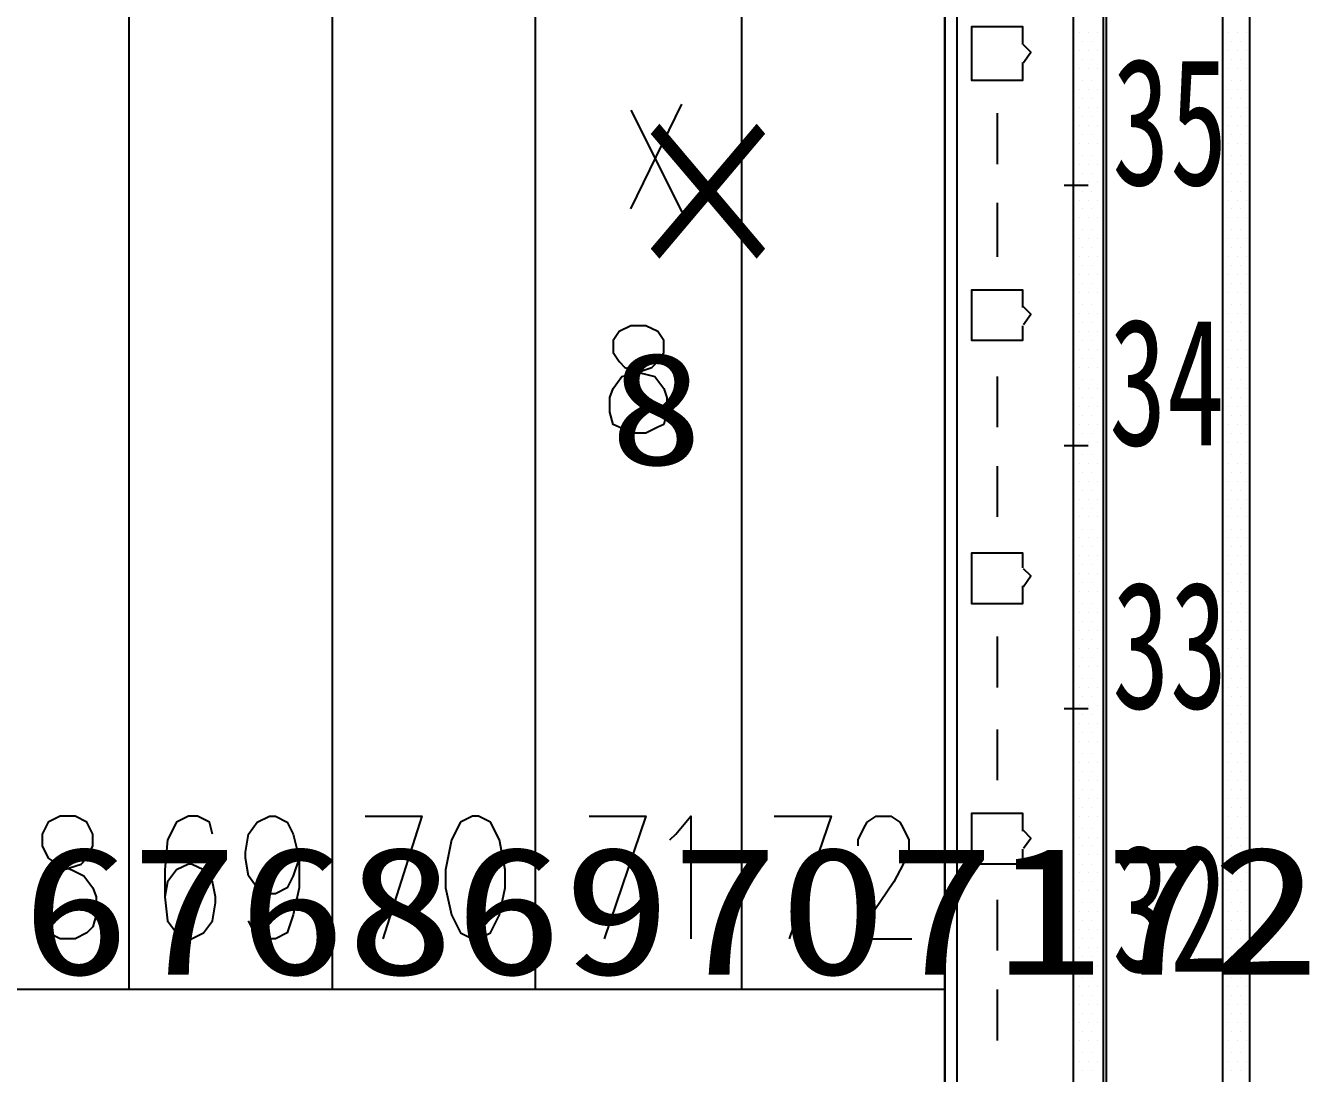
# Model space of a CAD drawing. Header units: metres. Extents: x 17 to 1264, y 17 to 859.
# Drawn here: x 271.4 to 333.2, y 484.7 to 535.1 of the extents above; entities that cross this region are included whole.
import ezdxf

# ---------------------------------------------------------------- set-up
doc = ezdxf.new("R2010")
doc.units = ezdxf.units.M
for name, color, linetype in [('LINES', 7, 'Continuous'), ('POLYLINES', 4, 'Continuous'), ('RECTS', 7, 'Continuous'), ('TEXTS', 3, 'Continuous')]:
    doc.layers.add(name, color=color, linetype=linetype)

msp = doc.modelspace()

# ---------------------------------------------------------------- linework, layer by layer
at = {"layer": 'LINES'}
for p, q in [((315.64, 98.64), (315.64, 693.94)), ((322.12, 534.82), (322.12, 534.82)), ((322.27, 534.38), (322.27, 534.38)), ((322.55, 534.82), (322.55, 534.82)), ((322.7, 534.38), (322.7, 534.38)), ((322.99, 534.82), (322.99, 534.82)), ((323.27, 534.38), (323.27, 534.38)), ((329.03, 534.38), (329.03, 534.38)), ((329.32, 534.82), (329.32, 534.82)), ((329.47, 534.38), (329.47, 534.38)), ((329.75, 534.82), (329.75, 534.82)), ((329.9, 534.38), (329.9, 534.38)), ((330.19, 534.82), (330.19, 534.82)), ((322.12, 533.95), (322.12, 533.95)), ((322.55, 533.95), (322.55, 533.95)), ((322.99, 533.95), (322.99, 533.95)), ((329.32, 533.95), (329.32, 533.95)), ((329.75, 533.95), (329.75, 533.95)), ((330.19, 533.95), (330.19, 533.95)), ((322.27, 533.52), (322.27, 533.52)), ((322.7, 533.52), (322.7, 533.52)), ((323.27, 533.52), (323.27, 533.52)), ((329.03, 533.52), (329.03, 533.52)), ((329.47, 533.52), (329.47, 533.52)), ((329.9, 533.52), (329.9, 533.52)), ((322.12, 533.09), (322.12, 533.09)), ((322.27, 532.51), (322.27, 532.51)), ((322.55, 533.09), (322.55, 533.09)), ((322.7, 532.51), (322.7, 532.51)), ((322.99, 533.09), (322.99, 533.09)), ((323.27, 532.51), (323.27, 532.51)), ((329.03, 532.51), (329.03, 532.51)), ((329.32, 533.09), (329.32, 533.09)), ((329.47, 532.51), (329.47, 532.51)), ((329.75, 533.09), (329.75, 533.09)), ((329.9, 532.51), (329.9, 532.51)), ((330.19, 533.09), (330.19, 533.09)), ((322.12, 532.08), (322.12, 532.08)), ((322.55, 532.08), (322.55, 532.08)), ((322.99, 532.08), (322.99, 532.08)), ((329.32, 532.08), (329.32, 532.08)), ((329.75, 532.08), (329.75, 532.08)), ((330.19, 532.08), (330.19, 532.08)), ((300.52, 526.32), (302.97, 531.36)), ((322.27, 531.65), (322.27, 531.65)), ((322.7, 531.65), (322.7, 531.65)), ((323.27, 531.65), (323.27, 531.65)), ((329.03, 531.65), (329.03, 531.65)), ((329.47, 531.65), (329.47, 531.65)), ((329.9, 531.65), (329.9, 531.65)), ((300.52, 531.07), (302.97, 526.18)), ((318.16, 530.93), (318.16, 528.48)), ((322.12, 531.22), (322.12, 531.22)), ((322.27, 530.78), (322.27, 530.78)), ((322.55, 531.22), (322.55, 531.22)), ((322.7, 530.78), (322.7, 530.78)), ((322.99, 531.22), (322.99, 531.22)), ((323.27, 530.78), (323.27, 530.78)), ((329.03, 530.78), (329.03, 530.78)), ((329.32, 531.22), (329.32, 531.22)), ((329.47, 530.78), (329.47, 530.78)), ((329.75, 531.22), (329.75, 531.22)), ((329.9, 530.78), (329.9, 530.78)), ((330.19, 531.22), (330.19, 531.22)), ((322.12, 530.35), (322.12, 530.35)), ((322.55, 530.35), (322.55, 530.35)), ((322.99, 530.35), (322.99, 530.35)), ((329.32, 530.35), (329.32, 530.35)), ((329.75, 530.35), (329.75, 530.35)), ((330.19, 530.35), (330.19, 530.35)), ((322.12, 529.49), (322.12, 529.49)), ((322.27, 529.92), (322.27, 529.92)), ((322.55, 529.49), (322.55, 529.49)), ((322.7, 529.92), (322.7, 529.92)), ((322.99, 529.49), (322.99, 529.49)), ((323.27, 529.92), (323.27, 529.92)), ((329.03, 529.92), (329.03, 529.92)), ((329.32, 529.49), (329.32, 529.49)), ((329.47, 529.92), (329.47, 529.92)), ((329.75, 529.49), (329.75, 529.49)), ((329.9, 529.92), (329.9, 529.92)), ((330.19, 529.49), (330.19, 529.49)), ((322.27, 528.91), (322.27, 528.91)), ((322.7, 528.91), (322.7, 528.91)), ((323.27, 528.91), (323.27, 528.91)), ((329.03, 528.91), (329.03, 528.91)), ((329.47, 528.91), (329.47, 528.91)), ((329.9, 528.91), (329.9, 528.91)), ((322.12, 528.48), (322.12, 528.48)), ((322.55, 528.48), (322.55, 528.48)), ((322.99, 528.48), (322.99, 528.48)), ((329.32, 528.48), (329.32, 528.48)), ((329.75, 528.48), (329.75, 528.48)), ((330.19, 528.48), (330.19, 528.48)), ((322.12, 527.62), (322.12, 527.62)), ((322.27, 528.05), (322.27, 528.05)), ((322.55, 527.62), (322.55, 527.62)), ((322.7, 528.05), (322.7, 528.05)), ((322.99, 527.62), (322.99, 527.62)), ((323.27, 528.05), (323.27, 528.05)), ((329.03, 528.05), (329.03, 528.05)), ((329.32, 527.62), (329.32, 527.62)), ((329.47, 528.05), (329.47, 528.05)), ((329.75, 527.62), (329.75, 527.62)), ((329.9, 528.05), (329.9, 528.05)), ((330.19, 527.62), (330.19, 527.62)), ((321.4, 527.47), (322.55, 527.47)), ((322.27, 527.18), (322.27, 527.18)), ((322.7, 527.18), (322.7, 527.18)), ((323.27, 527.18), (323.27, 527.18)), ((329.03, 527.18), (329.03, 527.18)), ((329.47, 527.18), (329.47, 527.18)), ((329.9, 527.18), (329.9, 527.18)), ((318.16, 526.61), (318.16, 524.02)), ((322.12, 526.75), (322.12, 526.75)), ((322.27, 526.32), (322.27, 526.32)), ((322.55, 526.75), (322.55, 526.75)), ((322.7, 526.32), (322.7, 526.32)), ((322.99, 526.75), (322.99, 526.75)), ((323.27, 526.32), (323.27, 526.32)), ((329.03, 526.32), (329.03, 526.32)), ((329.32, 526.75), (329.32, 526.75)), ((329.47, 526.32), (329.47, 526.32)), ((329.75, 526.75), (329.75, 526.75)), ((329.9, 526.32), (329.9, 526.32)), ((330.19, 526.75), (330.19, 526.75)), ((322.12, 525.89), (322.12, 525.89)), ((322.55, 525.89), (322.55, 525.89)), ((322.99, 525.89), (322.99, 525.89)), ((329.32, 525.89), (329.32, 525.89)), ((329.75, 525.89), (329.75, 525.89)), ((330.19, 525.89), (330.19, 525.89)), ((322.27, 525.31), (322.27, 525.31)), ((322.7, 525.31), (322.7, 525.31)), ((323.27, 525.31), (323.27, 525.31)), ((329.03, 525.31), (329.03, 525.31)), ((329.47, 525.31), (329.47, 525.31)), ((329.9, 525.31), (329.9, 525.31)), ((322.12, 524.88), (322.12, 524.88)), ((322.55, 524.88), (322.55, 524.88)), ((322.99, 524.88), (322.99, 524.88)), ((329.32, 524.88), (329.32, 524.88)), ((329.75, 524.88), (329.75, 524.88)), ((330.19, 524.88), (330.19, 524.88)), ((322.12, 524.02), (322.12, 524.02)), ((322.27, 524.45), (322.27, 524.45)), ((322.55, 524.02), (322.55, 524.02)), ((322.7, 524.45), (322.7, 524.45)), ((322.99, 524.02), (322.99, 524.02)), ((323.27, 524.45), (323.27, 524.45)), ((329.03, 524.45), (329.03, 524.45)), ((329.32, 524.02), (329.32, 524.02)), ((329.47, 524.45), (329.47, 524.45)), ((329.75, 524.02), (329.75, 524.02)), ((329.9, 524.45), (329.9, 524.45)), ((330.19, 524.02), (330.19, 524.02)), ((322.27, 523.58), (322.27, 523.58)), ((322.7, 523.58), (322.7, 523.58)), ((323.27, 523.58), (323.27, 523.58)), ((329.03, 523.58), (329.03, 523.58)), ((329.47, 523.58), (329.47, 523.58)), ((329.9, 523.58), (329.9, 523.58)), ((322.12, 523.15), (322.12, 523.15)), ((322.27, 522.72), (322.27, 522.72)), ((322.55, 523.15), (322.55, 523.15)), ((322.7, 522.72), (322.7, 522.72)), ((322.99, 523.15), (322.99, 523.15)), ((323.27, 522.72), (323.27, 522.72)), ((329.03, 522.72), (329.03, 522.72)), ((329.32, 523.15), (329.32, 523.15)), ((329.47, 522.72), (329.47, 522.72)), ((329.75, 523.15), (329.75, 523.15)), ((329.9, 522.72), (329.9, 522.72)), ((330.19, 523.15), (330.19, 523.15)), ((322.12, 522.29), (322.12, 522.29)), ((322.55, 522.29), (322.55, 522.29)), ((322.99, 522.29), (322.99, 522.29)), ((329.32, 522.29), (329.32, 522.29)), ((329.75, 522.29), (329.75, 522.29)), ((330.19, 522.29), (330.19, 522.29)), ((322.27, 521.71), (322.27, 521.71)), ((322.7, 521.71), (322.7, 521.71)), ((323.27, 521.71), (323.27, 521.71)), ((329.03, 521.71), (329.03, 521.71)), ((329.47, 521.71), (329.47, 521.71)), ((329.9, 521.71), (329.9, 521.71)), ((322.12, 521.28), (322.12, 521.28)), ((322.27, 520.85), (322.27, 520.85)), ((322.55, 521.28), (322.55, 521.28)), ((322.7, 520.85), (322.7, 520.85)), ((322.99, 521.28), (322.99, 521.28)), ((323.27, 520.85), (323.27, 520.85)), ((329.03, 520.85), (329.03, 520.85)), ((329.32, 521.28), (329.32, 521.28)), ((329.47, 520.85), (329.47, 520.85)), ((329.75, 521.28), (329.75, 521.28)), ((329.9, 520.85), (329.9, 520.85)), ((330.19, 521.28), (330.19, 521.28)), ((322.12, 520.42), (322.12, 520.42)), ((322.55, 520.42), (322.55, 520.42)), ((322.99, 520.42), (322.99, 520.42)), ((329.32, 520.42), (329.32, 520.42)), ((329.75, 520.42), (329.75, 520.42)), ((330.19, 520.42), (330.19, 520.42)), ((322.12, 519.55), (322.12, 519.55)), ((322.27, 519.98), (322.27, 519.98)), ((322.55, 519.55), (322.55, 519.55)), ((322.7, 519.98), (322.7, 519.98)), ((322.99, 519.55), (322.99, 519.55)), ((323.27, 519.98), (323.27, 519.98)), ((329.03, 519.98), (329.03, 519.98)), ((329.32, 519.55), (329.32, 519.55)), ((329.47, 519.98), (329.47, 519.98)), ((329.75, 519.55), (329.75, 519.55)), ((329.9, 519.98), (329.9, 519.98)), ((330.19, 519.55), (330.19, 519.55)), ((322.27, 519.12), (322.27, 519.12)), ((322.7, 519.12), (322.7, 519.12)), ((323.27, 519.12), (323.27, 519.12)), ((329.03, 519.12), (329.03, 519.12)), ((329.47, 519.12), (329.47, 519.12)), ((329.9, 519.12), (329.9, 519.12)), ((322.12, 518.69), (322.12, 518.69)), ((322.55, 518.69), (322.55, 518.69)), ((322.99, 518.69), (322.99, 518.69)), ((329.32, 518.69), (329.32, 518.69)), ((329.75, 518.69), (329.75, 518.69)), ((330.19, 518.69), (330.19, 518.69)), ((318.16, 518.26), (318.16, 515.81)), ((322.12, 517.68), (322.12, 517.68)), ((322.27, 518.11), (322.27, 518.11)), ((322.55, 517.68), (322.55, 517.68)), ((322.7, 518.11), (322.7, 518.11)), ((322.99, 517.68), (322.99, 517.68)), ((323.27, 518.11), (323.27, 518.11)), ((329.03, 518.11), (329.03, 518.11)), ((329.32, 517.68), (329.32, 517.68)), ((329.47, 518.11), (329.47, 518.11)), ((329.75, 517.68), (329.75, 517.68)), ((329.9, 518.11), (329.9, 518.11)), ((330.19, 517.68), (330.19, 517.68)), ((322.27, 517.25), (322.27, 517.25)), ((322.7, 517.25), (322.7, 517.25)), ((323.27, 517.25), (323.27, 517.25)), ((329.03, 517.25), (329.03, 517.25)), ((329.47, 517.25), (329.47, 517.25)), ((329.9, 517.25), (329.9, 517.25)), ((322.12, 516.82), (322.12, 516.82)), ((322.55, 516.82), (322.55, 516.82)), ((322.99, 516.82), (322.99, 516.82)), ((329.32, 516.82), (329.32, 516.82)), ((329.75, 516.82), (329.75, 516.82)), ((330.19, 516.82), (330.19, 516.82)), ((322.12, 515.95), (322.12, 515.95)), ((322.27, 516.38), (322.27, 516.38)), ((322.55, 515.95), (322.55, 515.95)), ((322.7, 516.38), (322.7, 516.38)), ((322.99, 515.95), (322.99, 515.95)), ((323.27, 516.38), (323.27, 516.38)), ((329.03, 516.38), (329.03, 516.38)), ((329.32, 515.95), (329.32, 515.95)), ((329.47, 516.38), (329.47, 516.38)), ((329.75, 515.95), (329.75, 515.95)), ((329.9, 516.38), (329.9, 516.38)), ((330.19, 515.95), (330.19, 515.95)), ((322.27, 515.52), (322.27, 515.52)), ((322.7, 515.52), (322.7, 515.52)), ((323.27, 515.52), (323.27, 515.52)), ((329.03, 515.52), (329.03, 515.52)), ((329.47, 515.52), (329.47, 515.52)), ((329.9, 515.52), (329.9, 515.52)), ((321.4, 514.94), (322.55, 514.94)), ((322.12, 515.09), (322.12, 515.09)), ((322.55, 515.09), (322.55, 515.09)), ((322.99, 515.09), (322.99, 515.09)), ((329.32, 515.09), (329.32, 515.09)), ((329.75, 515.09), (329.75, 515.09)), ((330.19, 515.09), (330.19, 515.09)), ((322.12, 514.08), (322.12, 514.08)), ((322.27, 514.51), (322.27, 514.51)), ((322.55, 514.08), (322.55, 514.08)), ((322.7, 514.51), (322.7, 514.51)), ((322.99, 514.08), (322.99, 514.08)), ((323.27, 514.51), (323.27, 514.51)), ((329.03, 514.51), (329.03, 514.51)), ((329.32, 514.08), (329.32, 514.08)), ((329.47, 514.51), (329.47, 514.51)), ((329.75, 514.08), (329.75, 514.08)), ((329.9, 514.51), (329.9, 514.51)), ((330.19, 514.08), (330.19, 514.08)), ((318.16, 513.94), (318.16, 511.49)), ((322.27, 513.65), (322.27, 513.65)), ((322.7, 513.65), (322.7, 513.65)), ((323.27, 513.65), (323.27, 513.65)), ((329.03, 513.65), (329.03, 513.65)), ((329.47, 513.65), (329.47, 513.65)), ((329.9, 513.65), (329.9, 513.65)), ((322.12, 513.22), (322.12, 513.22)), ((322.27, 512.78), (322.27, 512.78)), ((322.55, 513.22), (322.55, 513.22)), ((322.7, 512.78), (322.7, 512.78)), ((322.99, 513.22), (322.99, 513.22)), ((323.27, 512.78), (323.27, 512.78)), ((329.03, 512.78), (329.03, 512.78)), ((329.32, 513.22), (329.32, 513.22)), ((329.47, 512.78), (329.47, 512.78)), ((329.75, 513.22), (329.75, 513.22)), ((329.9, 512.78), (329.9, 512.78)), ((330.19, 513.22), (330.19, 513.22)), ((322.12, 512.35), (322.12, 512.35)), ((322.55, 512.35), (322.55, 512.35)), ((322.99, 512.35), (322.99, 512.35)), ((329.32, 512.35), (329.32, 512.35)), ((329.75, 512.35), (329.75, 512.35)), ((330.19, 512.35), (330.19, 512.35)), ((322.12, 511.49), (322.12, 511.49)), ((322.27, 511.92), (322.27, 511.92)), ((322.55, 511.49), (322.55, 511.49)), ((322.7, 511.92), (322.7, 511.92)), ((322.99, 511.49), (322.99, 511.49)), ((323.27, 511.92), (323.27, 511.92)), ((329.03, 511.92), (329.03, 511.92)), ((329.32, 511.49), (329.32, 511.49)), ((329.47, 511.92), (329.47, 511.92)), ((329.75, 511.49), (329.75, 511.49)), ((329.9, 511.92), (329.9, 511.92)), ((330.19, 511.49), (330.19, 511.49)), ((322.27, 510.91), (322.27, 510.91)), ((322.7, 510.91), (322.7, 510.91)), ((323.27, 510.91), (323.27, 510.91)), ((329.03, 510.91), (329.03, 510.91)), ((329.47, 510.91), (329.47, 510.91)), ((329.9, 510.91), (329.9, 510.91)), ((322.12, 510.48), (322.12, 510.48)), ((322.55, 510.48), (322.55, 510.48)), ((322.99, 510.48), (322.99, 510.48)), ((329.32, 510.48), (329.32, 510.48)), ((329.75, 510.48), (329.75, 510.48)), ((330.19, 510.48), (330.19, 510.48)), ((322.12, 509.62), (322.12, 509.62)), ((322.27, 510.05), (322.27, 510.05)), ((322.55, 509.62), (322.55, 509.62)), ((322.7, 510.05), (322.7, 510.05)), ((322.99, 509.62), (322.99, 509.62)), ((323.27, 510.05), (323.27, 510.05)), ((329.03, 510.05), (329.03, 510.05)), ((329.32, 509.62), (329.32, 509.62)), ((329.47, 510.05), (329.47, 510.05)), ((329.75, 509.62), (329.75, 509.62)), ((329.9, 510.05), (329.9, 510.05)), ((330.19, 509.62), (330.19, 509.62)), ((322.27, 509.18), (322.27, 509.18)), ((322.7, 509.18), (322.7, 509.18)), ((323.27, 509.18), (323.27, 509.18)), ((329.03, 509.18), (329.03, 509.18)), ((329.47, 509.18), (329.47, 509.18)), ((329.9, 509.18), (329.9, 509.18)), ((322.12, 508.75), (322.12, 508.75)), ((322.55, 508.75), (322.55, 508.75)), ((322.99, 508.75), (322.99, 508.75)), ((329.32, 508.75), (329.32, 508.75)), ((329.75, 508.75), (329.75, 508.75)), ((330.19, 508.75), (330.19, 508.75)), ((322.12, 507.89), (322.12, 507.89)), ((322.27, 508.32), (322.27, 508.32)), ((322.55, 507.89), (322.55, 507.89)), ((322.7, 508.32), (322.7, 508.32)), ((322.99, 507.89), (322.99, 507.89)), ((323.27, 508.32), (323.27, 508.32)), ((329.03, 508.32), (329.03, 508.32)), ((329.32, 507.89), (329.32, 507.89)), ((329.47, 508.32), (329.47, 508.32)), ((329.75, 507.89), (329.75, 507.89)), ((329.9, 508.32), (329.9, 508.32)), ((330.19, 507.89), (330.19, 507.89)), ((322.27, 507.31), (322.27, 507.31)), ((322.7, 507.31), (322.7, 507.31)), ((323.27, 507.31), (323.27, 507.31)), ((329.03, 507.31), (329.03, 507.31)), ((329.47, 507.31), (329.47, 507.31)), ((329.9, 507.31), (329.9, 507.31)), ((322.12, 506.88), (322.12, 506.88)), ((322.55, 506.88), (322.55, 506.88)), ((322.99, 506.88), (322.99, 506.88)), ((329.32, 506.88), (329.32, 506.88)), ((329.75, 506.88), (329.75, 506.88)), ((330.19, 506.88), (330.19, 506.88)), ((322.12, 506.02), (322.12, 506.02)), ((322.27, 506.45), (322.27, 506.45)), ((322.55, 506.02), (322.55, 506.02)), ((322.7, 506.45), (322.7, 506.45)), ((322.99, 506.02), (322.99, 506.02)), ((323.27, 506.45), (323.27, 506.45)), ((329.03, 506.45), (329.03, 506.45)), ((329.32, 506.02), (329.32, 506.02)), ((329.47, 506.45), (329.47, 506.45)), ((329.75, 506.02), (329.75, 506.02)), ((329.9, 506.45), (329.9, 506.45)), ((330.19, 506.02), (330.19, 506.02)), ((318.16, 505.73), (318.16, 503.28)), ((322.27, 505.58), (322.27, 505.58)), ((322.7, 505.58), (322.7, 505.58)), ((323.27, 505.58), (323.27, 505.58)), ((329.03, 505.58), (329.03, 505.58)), ((329.47, 505.58), (329.47, 505.58)), ((329.9, 505.58), (329.9, 505.58)), ((322.12, 505.15), (322.12, 505.15)), ((322.27, 504.72), (322.27, 504.72)), ((322.55, 505.15), (322.55, 505.15)), ((322.7, 504.72), (322.7, 504.72)), ((322.99, 505.15), (322.99, 505.15)), ((323.27, 504.72), (323.27, 504.72)), ((329.03, 504.72), (329.03, 504.72)), ((329.32, 505.15), (329.32, 505.15)), ((329.47, 504.72), (329.47, 504.72)), ((329.75, 505.15), (329.75, 505.15)), ((329.9, 504.72), (329.9, 504.72)), ((330.19, 505.15), (330.19, 505.15)), ((322.12, 504.29), (322.12, 504.29)), ((322.55, 504.29), (322.55, 504.29)), ((322.99, 504.29), (322.99, 504.29)), ((329.32, 504.29), (329.32, 504.29)), ((329.75, 504.29), (329.75, 504.29)), ((330.19, 504.29), (330.19, 504.29)), ((322.27, 503.71), (322.27, 503.71)), ((322.7, 503.71), (322.7, 503.71)), ((323.27, 503.71), (323.27, 503.71)), ((329.03, 503.71), (329.03, 503.71)), ((329.47, 503.71), (329.47, 503.71)), ((329.9, 503.71), (329.9, 503.71)), ((322.12, 503.28), (322.12, 503.28)), ((322.27, 502.85), (322.27, 502.85)), ((322.55, 503.28), (322.55, 503.28)), ((322.7, 502.85), (322.7, 502.85)), ((322.99, 503.28), (322.99, 503.28)), ((323.27, 502.85), (323.27, 502.85)), ((329.03, 502.85), (329.03, 502.85)), ((329.32, 503.28), (329.32, 503.28)), ((329.47, 502.85), (329.47, 502.85)), ((329.75, 503.28), (329.75, 503.28)), ((329.9, 502.85), (329.9, 502.85)), ((330.19, 503.28), (330.19, 503.28)), ((321.4, 502.27), (322.55, 502.27)), ((322.12, 502.42), (322.12, 502.42)), ((322.55, 502.42), (322.55, 502.42)), ((322.99, 502.42), (322.99, 502.42)), ((329.32, 502.42), (329.32, 502.42)), ((329.75, 502.42), (329.75, 502.42)), ((330.19, 502.42), (330.19, 502.42)), ((322.27, 501.98), (322.27, 501.98)), ((322.7, 501.98), (322.7, 501.98)), ((323.27, 501.98), (323.27, 501.98)), ((329.03, 501.98), (329.03, 501.98)), ((329.47, 501.98), (329.47, 501.98)), ((329.9, 501.98), (329.9, 501.98)), ((318.16, 501.26), (318.16, 498.82)), ((322.12, 501.55), (322.12, 501.55)), ((322.27, 501.12), (322.27, 501.12)), ((322.55, 501.55), (322.55, 501.55)), ((322.7, 501.12), (322.7, 501.12)), ((322.99, 501.55), (322.99, 501.55)), ((323.27, 501.12), (323.27, 501.12)), ((329.03, 501.12), (329.03, 501.12)), ((329.32, 501.55), (329.32, 501.55)), ((329.47, 501.12), (329.47, 501.12)), ((329.75, 501.55), (329.75, 501.55)), ((329.9, 501.12), (329.9, 501.12)), ((330.19, 501.55), (330.19, 501.55)), ((322.12, 500.69), (322.12, 500.69)), ((322.55, 500.69), (322.55, 500.69)), ((322.99, 500.69), (322.99, 500.69)), ((329.32, 500.69), (329.32, 500.69)), ((329.75, 500.69), (329.75, 500.69)), ((330.19, 500.69), (330.19, 500.69)), ((322.27, 500.11), (322.27, 500.11)), ((322.7, 500.11), (322.7, 500.11)), ((323.27, 500.11), (323.27, 500.11)), ((329.03, 500.11), (329.03, 500.11)), ((329.47, 500.11), (329.47, 500.11)), ((329.9, 500.11), (329.9, 500.11)), ((322.12, 499.68), (322.12, 499.68)), ((322.27, 499.25), (322.27, 499.25)), ((322.55, 499.68), (322.55, 499.68)), ((322.7, 499.25), (322.7, 499.25)), ((322.99, 499.68), (322.99, 499.68)), ((323.27, 499.25), (323.27, 499.25)), ((329.03, 499.25), (329.03, 499.25)), ((329.32, 499.68), (329.32, 499.68)), ((329.47, 499.25), (329.47, 499.25)), ((329.75, 499.68), (329.75, 499.68)), ((329.9, 499.25), (329.9, 499.25)), ((330.19, 499.68), (330.19, 499.68)), ((322.12, 498.82), (322.12, 498.82)), ((322.55, 498.82), (322.55, 498.82)), ((322.99, 498.82), (322.99, 498.82)), ((329.32, 498.82), (329.32, 498.82)), ((329.75, 498.82), (329.75, 498.82)), ((330.19, 498.82), (330.19, 498.82)), ((322.12, 497.95), (322.12, 497.95)), ((322.27, 498.38), (322.27, 498.38)), ((322.55, 497.95), (322.55, 497.95)), ((322.7, 498.38), (322.7, 498.38)), ((322.99, 497.95), (322.99, 497.95)), ((323.27, 498.38), (323.27, 498.38)), ((329.03, 498.38), (329.03, 498.38)), ((329.32, 497.95), (329.32, 497.95)), ((329.47, 498.38), (329.47, 498.38)), ((329.75, 497.95), (329.75, 497.95)), ((329.9, 498.38), (329.9, 498.38)), ((330.19, 497.95), (330.19, 497.95)), ((322.27, 497.52), (322.27, 497.52)), ((322.7, 497.52), (322.7, 497.52)), ((323.27, 497.52), (323.27, 497.52)), ((329.03, 497.52), (329.03, 497.52)), ((329.47, 497.52), (329.47, 497.52)), ((329.9, 497.52), (329.9, 497.52)), ((322.12, 497.09), (322.12, 497.09)), ((322.55, 497.09), (322.55, 497.09)), ((322.99, 497.09), (322.99, 497.09)), ((329.32, 497.09), (329.32, 497.09)), ((329.75, 497.09), (329.75, 497.09)), ((330.19, 497.09), (330.19, 497.09)), ((322.12, 496.08), (322.12, 496.08)), ((322.27, 496.51), (322.27, 496.51)), ((322.55, 496.08), (322.55, 496.08)), ((322.7, 496.51), (322.7, 496.51)), ((322.99, 496.08), (322.99, 496.08)), ((323.27, 496.51), (323.27, 496.51)), ((329.03, 496.51), (329.03, 496.51)), ((329.32, 496.08), (329.32, 496.08)), ((329.47, 496.51), (329.47, 496.51)), ((329.75, 496.08), (329.75, 496.08)), ((329.9, 496.51), (329.9, 496.51)), ((330.19, 496.08), (330.19, 496.08)), ((322.27, 495.65), (322.27, 495.65)), ((322.7, 495.65), (322.7, 495.65)), ((323.27, 495.65), (323.27, 495.65)), ((329.03, 495.65), (329.03, 495.65)), ((329.47, 495.65), (329.47, 495.65)), ((329.9, 495.65), (329.9, 495.65)), ((322.12, 495.22), (322.12, 495.22)), ((322.27, 494.78), (322.27, 494.78)), ((322.55, 495.22), (322.55, 495.22)), ((322.7, 494.78), (322.7, 494.78)), ((322.99, 495.22), (322.99, 495.22)), ((323.27, 494.78), (323.27, 494.78)), ((329.03, 494.78), (329.03, 494.78)), ((329.32, 495.22), (329.32, 495.22)), ((329.47, 494.78), (329.47, 494.78)), ((329.75, 495.22), (329.75, 495.22)), ((329.9, 494.78), (329.9, 494.78)), ((330.19, 495.22), (330.19, 495.22)), ((322.12, 494.35), (322.12, 494.35)), ((322.55, 494.35), (322.55, 494.35)), ((322.99, 494.35), (322.99, 494.35)), ((329.32, 494.35), (329.32, 494.35)), ((329.75, 494.35), (329.75, 494.35)), ((330.19, 494.35), (330.19, 494.35)), ((322.27, 493.92), (322.27, 493.92)), ((322.7, 493.92), (322.7, 493.92)), ((323.27, 493.92), (323.27, 493.92)), ((329.03, 493.92), (329.03, 493.92)), ((329.47, 493.92), (329.47, 493.92)), ((329.9, 493.92), (329.9, 493.92)), ((318.16, 493.06), (318.16, 490.61)), ((322.12, 493.49), (322.12, 493.49)), ((322.55, 493.49), (322.55, 493.49)), ((322.99, 493.49), (322.99, 493.49)), ((329.32, 493.49), (329.32, 493.49)), ((329.75, 493.49), (329.75, 493.49)), ((330.19, 493.49), (330.19, 493.49)), ((322.12, 492.48), (322.12, 492.48)), ((322.27, 492.91), (322.27, 492.91)), ((322.55, 492.48), (322.55, 492.48)), ((322.7, 492.91), (322.7, 492.91)), ((322.99, 492.48), (322.99, 492.48)), ((323.27, 492.91), (323.27, 492.91)), ((329.03, 492.91), (329.03, 492.91)), ((329.32, 492.48), (329.32, 492.48)), ((329.47, 492.91), (329.47, 492.91)), ((329.75, 492.48), (329.75, 492.48)), ((329.9, 492.91), (329.9, 492.91)), ((330.19, 492.48), (330.19, 492.48)), ((322.27, 492.05), (322.27, 492.05)), ((322.7, 492.05), (322.7, 492.05)), ((323.27, 492.05), (323.27, 492.05)), ((329.03, 492.05), (329.03, 492.05)), ((329.47, 492.05), (329.47, 492.05)), ((329.9, 492.05), (329.9, 492.05)), ((322.12, 491.62), (322.12, 491.62)), ((322.27, 491.18), (322.27, 491.18)), ((322.55, 491.62), (322.55, 491.62)), ((322.7, 491.18), (322.7, 491.18)), ((322.99, 491.62), (322.99, 491.62)), ((323.27, 491.18), (323.27, 491.18)), ((329.03, 491.18), (329.03, 491.18)), ((329.32, 491.62), (329.32, 491.62)), ((329.47, 491.18), (329.47, 491.18)), ((329.75, 491.62), (329.75, 491.62)), ((329.9, 491.18), (329.9, 491.18)), ((330.19, 491.62), (330.19, 491.62)), ((322.12, 490.75), (322.12, 490.75)), ((322.55, 490.75), (322.55, 490.75)), ((322.99, 490.75), (322.99, 490.75)), ((329.32, 490.75), (329.32, 490.75)), ((329.75, 490.75), (329.75, 490.75)), ((330.19, 490.75), (330.19, 490.75)), ((322.12, 489.89), (322.12, 489.89)), ((322.27, 490.32), (322.27, 490.32)), ((322.55, 489.89), (322.55, 489.89)), ((322.7, 490.32), (322.7, 490.32)), ((322.99, 489.89), (322.99, 489.89)), ((323.27, 490.32), (323.27, 490.32)), ((329.03, 490.32), (329.03, 490.32)), ((329.32, 489.89), (329.32, 489.89)), ((329.47, 490.32), (329.47, 490.32)), ((329.75, 489.89), (329.75, 489.89)), ((329.9, 490.32), (329.9, 490.32)), ((330.19, 489.89), (330.19, 489.89)), ((321.4, 489.6), (322.55, 489.6)), ((322.27, 489.31), (322.27, 489.31)), ((322.7, 489.31), (322.7, 489.31)), ((323.27, 489.31), (323.27, 489.31)), ((329.03, 489.31), (329.03, 489.31)), ((329.47, 489.31), (329.47, 489.31)), ((329.9, 489.31), (329.9, 489.31)), ((318.16, 488.74), (318.16, 486.29)), ((322.12, 488.88), (322.12, 488.88)), ((322.55, 488.88), (322.55, 488.88)), ((322.99, 488.88), (322.99, 488.88)), ((329.32, 488.88), (329.32, 488.88)), ((329.75, 488.88), (329.75, 488.88)), ((330.19, 488.88), (330.19, 488.88)), ((322.12, 488.02), (322.12, 488.02)), ((322.27, 488.45), (322.27, 488.45)), ((322.55, 488.02), (322.55, 488.02)), ((322.7, 488.45), (322.7, 488.45)), ((322.99, 488.02), (322.99, 488.02)), ((323.27, 488.45), (323.27, 488.45)), ((329.03, 488.45), (329.03, 488.45)), ((329.32, 488.02), (329.32, 488.02)), ((329.47, 488.45), (329.47, 488.45)), ((329.75, 488.02), (329.75, 488.02)), ((329.9, 488.45), (329.9, 488.45)), ((330.19, 488.02), (330.19, 488.02)), ((322.27, 487.58), (322.27, 487.58)), ((322.7, 487.58), (322.7, 487.58)), ((323.27, 487.58), (323.27, 487.58)), ((329.03, 487.58), (329.03, 487.58)), ((329.47, 487.58), (329.47, 487.58)), ((329.9, 487.58), (329.9, 487.58)), ((322.12, 487.15), (322.12, 487.15)), ((322.55, 487.15), (322.55, 487.15)), ((322.99, 487.15), (322.99, 487.15)), ((329.32, 487.15), (329.32, 487.15)), ((329.75, 487.15), (329.75, 487.15)), ((330.19, 487.15), (330.19, 487.15)), ((322.12, 486.29), (322.12, 486.29)), ((322.27, 486.72), (322.27, 486.72)), ((322.55, 486.29), (322.55, 486.29)), ((322.7, 486.72), (322.7, 486.72)), ((322.99, 486.29), (322.99, 486.29)), ((323.27, 486.72), (323.27, 486.72)), ((329.03, 486.72), (329.03, 486.72)), ((329.32, 486.29), (329.32, 486.29)), ((329.47, 486.72), (329.47, 486.72)), ((329.75, 486.29), (329.75, 486.29)), ((329.9, 486.72), (329.9, 486.72)), ((330.19, 486.29), (330.19, 486.29)), ((322.27, 485.71), (322.27, 485.71)), ((322.7, 485.71), (322.7, 485.71)), ((323.27, 485.71), (323.27, 485.71)), ((329.03, 485.71), (329.03, 485.71)), ((329.47, 485.71), (329.47, 485.71)), ((329.9, 485.71), (329.9, 485.71)), ((322.12, 485.28), (322.12, 485.28)), ((322.55, 485.28), (322.55, 485.28)), ((322.99, 485.28), (322.99, 485.28)), ((329.32, 485.28), (329.32, 485.28)), ((329.75, 485.28), (329.75, 485.28)), ((330.19, 485.28), (330.19, 485.28)), ((322.27, 484.85), (322.27, 484.85)), ((322.7, 484.85), (322.7, 484.85)), ((323.27, 484.85), (323.27, 484.85)), ((329.03, 484.85), (329.03, 484.85)), ((329.47, 484.85), (329.47, 484.85)), ((329.9, 484.85), (329.9, 484.85))]:
    msp.add_line(p, q, dxfattribs=at)
at = {"layer": 'POLYLINES'}
for points in [[(323.42, 695.52), (323.42, 551.95), (323.42, 98.64)], [(323.42, 695.52), (323.42, 551.95), (323.42, 98.64)], [(316.22, 676.66), (316.22, 537.7), (316.22, 98.64)], [(319.39, 533.38), (319.39, 532.51), (316.94, 532.51), (316.94, 535.1), (319.39, 535.1), (319.39, 534.24)], [(319.44, 533.38), (319.79, 533.87), (319.44, 534.23)], [(319.39, 520.7), (319.39, 519.98), (316.94, 519.98), (316.94, 522.43), (319.39, 522.43), (319.39, 521.57)], [(319.44, 520.76), (319.79, 521.26), (319.44, 521.61)], [(300.52, 520.7), (299.95, 520.42), (299.66, 519.98), (299.66, 519.41), (299.95, 518.98), (300.23, 518.69), (301.1, 518.4), (301.67, 518.26), (302.11, 517.68), (302.25, 517.25), (302.25, 516.53), (302.11, 515.95), (301.82, 515.81), (301.24, 515.52), (300.52, 515.52), (299.95, 515.81), (299.66, 515.95), (299.51, 516.53), (299.51, 517.25), (299.66, 517.68), (300.09, 518.26), (300.67, 518.4), (301.53, 518.69), (301.82, 518.98), (302.11, 519.41), (302.11, 519.98), (301.82, 520.42), (301.24, 520.7), (300.52, 520.7)], [(319.39, 508.18), (319.39, 507.31), (316.94, 507.31), (316.94, 509.76), (319.39, 509.76), (319.39, 509.04)], [(319.44, 508.15), (319.79, 508.65), (319.44, 509)], [(273.02, 497.09), (272.44, 496.8), (272.15, 496.22), (272.15, 495.65), (272.44, 495.07), (272.87, 494.78), (273.59, 494.5), (274.17, 494.21), (274.6, 493.63), (274.75, 493.2), (274.75, 492.34), (274.6, 491.76), (274.31, 491.47), (273.74, 491.18), (273.02, 491.18), (272.44, 491.47), (272.15, 491.76), (272.01, 492.34), (272.01, 493.2), (272.15, 493.63), (272.59, 494.21), (273.16, 494.5), (274.03, 494.78), (274.31, 495.07), (274.6, 495.65), (274.6, 496.22), (274.31, 496.8), (273.74, 497.09), (273.02, 497.09)], [(280.36, 496.22), (280.22, 496.8), (279.64, 497.09), (279.21, 497.09), (278.63, 496.8), (278.2, 495.94), (278.06, 494.5), (278.06, 493.2), (278.2, 492.05), (278.63, 491.47), (279.21, 491.18), (279.35, 491.18), (279.93, 491.47), (280.36, 492.05), (280.51, 492.91), (280.51, 493.2), (280.36, 493.92), (279.93, 494.5), (279.35, 494.78), (279.21, 494.78), (278.63, 494.5), (278.2, 493.92), (278.06, 493.2)], [(284.54, 495.07), (284.25, 494.21), (283.96, 493.63), (283.39, 493.34), (283.1, 493.34), (282.52, 493.63), (282.09, 494.21), (281.95, 495.07), (281.95, 495.36), (282.09, 496.22), (282.52, 496.8), (283.1, 497.09), (283.39, 497.09), (283.96, 496.8), (284.25, 496.22), (284.54, 495.07), (284.54, 493.63), (284.25, 492.34), (283.96, 491.47), (283.39, 491.18), (282.95, 491.18), (282.38, 491.47), (282.09, 492.05)], [(287.71, 497.09), (290.44, 497.09), (288.57, 491.18)], [(292.89, 497.09), (292.31, 496.8), (291.88, 495.94), (291.59, 494.5), (291.59, 493.63), (291.88, 492.34), (292.31, 491.47), (292.89, 491.18), (293.18, 491.18), (293.75, 491.47), (294.19, 492.34), (294.47, 493.63), (294.47, 494.5), (294.19, 495.94), (293.75, 496.8), (293.18, 497.09), (292.89, 497.09)], [(298.51, 497.09), (301.24, 497.09), (299.23, 491.18)], [(302.39, 495.94), (302.68, 496.22), (303.4, 497.09), (303.4, 491.18)], [(307.43, 497.09), (310.17, 497.09), (308.15, 491.18)], [(311.47, 495.65), (311.47, 495.94), (311.75, 496.51), (311.9, 496.8), (312.33, 497.09), (313.05, 497.09), (313.48, 496.8), (313.63, 496.51), (313.91, 495.94), (313.91, 495.36), (313.63, 494.78), (313.19, 493.92), (311.32, 491.18), (314.06, 491.18)], [(319.39, 495.5), (319.39, 494.78), (316.94, 494.78), (316.94, 497.23), (319.39, 497.23), (319.39, 496.37)], [(319.44, 495.54), (319.79, 496.03), (319.44, 496.39)]]:
    msp.add_lwpolyline(points, dxfattribs=at)
at = {"layer": 'RECTS'}
for points in [[(160.27, 709.78), (330.33, 709.78), (330.33, 86.11), (160.27, 86.11)], [(161.71, 708.34), (329.03, 708.34), (329.03, 87.55), (161.71, 87.55)], [(167.47, 695.52), (323.27, 695.52), (323.27, 97.2), (167.47, 97.2)], [(168.76, 693.94), (321.83, 693.94), (321.83, 98.64), (168.76, 98.64)], [(174.95, 605.95), (315.64, 605.95), (315.64, 338.54), (174.95, 338.54)], [(174.95, 586.08), (315.64, 586.08), (315.64, 338.54), (174.95, 338.54)], [(266.54, 583.92), (276.33, 583.92), (276.33, 488.74), (266.54, 488.74)], [(276.33, 583.92), (286.12, 583.92), (286.12, 488.74), (276.33, 488.74)], [(286.12, 583.92), (295.91, 583.92), (295.91, 488.74), (286.12, 488.74)], [(295.91, 583.92), (305.85, 583.92), (305.85, 488.74), (295.91, 488.74)], [(305.85, 583.92), (315.64, 583.92), (315.64, 488.74), (305.85, 488.74)]]:
    msp.add_lwpolyline(points, dxfattribs=at)

# ---------------------------------------------------------------- texts
at = {"layer": 'TEXTS'}
for s, height, width, p in [('35', 6.13, 0.666667, (323.71, 527.47)), ('×', 7.42, 0.848403, (299.95, 523.38)), ('34', 6.13, 0.666667, (323.56, 514.94)), ('8', 5.42, 1.211639, (299.51, 514)), ('33', 6.13, 0.666667, (323.71, 502.27)), ('616263646517181966676869707172', 6.17, 1.241336, (177.4, 489.46)), ('32', 6.13, 0.666667, (323.71, 489.6))]:
    msp.add_text(s, height=height, dxfattribs=dict(at, width=width)).set_placement(p)

doc.saveas('drawing.dxf')
